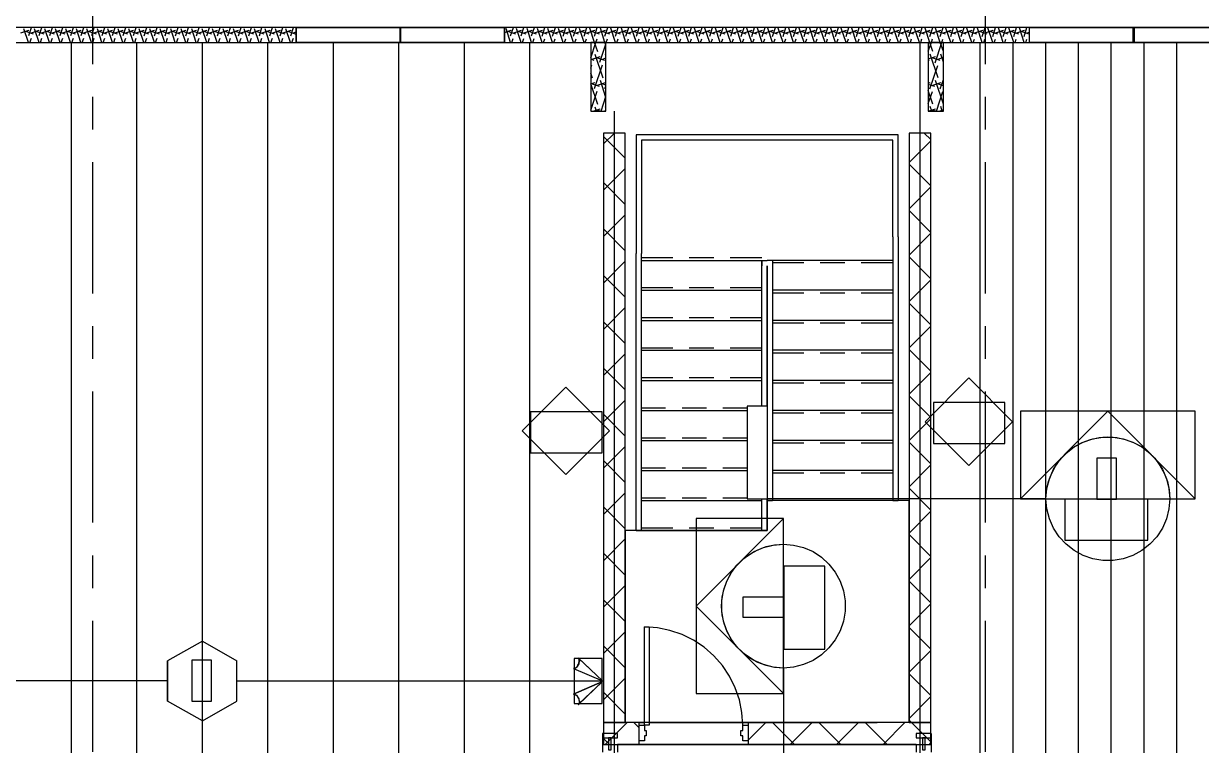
# Model space of a CAD drawing. Extents: x 0 to 3024, y 0 to 2160.
# Drawn here: x 1059 to 1382.7, y 1746 to 1944.4 of the extents above; entities that cross this region are included whole.
import ezdxf

# ---------------------------------------------------------------- set-up
doc = ezdxf.new("R2010")
doc.units = 0
doc.layers.add('CTR-1st_Phase-Structure_S213-THIRD_FLOOR_FRAMING_PLAN', color=7, linetype='CONTINUOUS')

msp = doc.modelspace()

# ---------------------------------------------------------------- linework, layer by layer
at = {"layer": 'CTR-1st_Phase-Structure_S213-THIRD_FLOOR_FRAMING_PLAN', "color": 1}
for points in [[(1078.079973, 1933.260006), (1078.079973, 1969.260005)], [(1323.359967, 1933.260006), (1323.359967, 1969.260005)], [(1072.139973, 1670.700012), (1072.139973, 1916.700006), (1072.139973, 1939.200006)], [(1090.139973, 1670.700012), (1090.139973, 1916.700006), (1090.139973, 1939.200006)], [(1108.139972, 1686.420012), (1108.139972, 1916.700006), (1108.139972, 1939.200006)], [(1126.139972, 1686.420012), (1126.139972, 1916.700006), (1126.139972, 1939.200006)], [(1144.139971, 1686.420012), (1144.139971, 1916.700006), (1144.139971, 1939.200006)], [(1162.139971, 1670.700012), (1162.139971, 1916.700006), (1162.139971, 1939.200006)], [(1180.13997, 1670.700012), (1180.13997, 1916.700006), (1180.13997, 1939.200006)], [(1198.13997, 1670.700012), (1198.13997, 1916.700006), (1198.13997, 1939.200006)], [(1305.359967, 1670.700012), (1305.359967, 1916.700006), (1305.359967, 1939.200006)], [(1321.919967, 1678.680012), (1321.919967, 1916.700006), (1321.919967, 1939.200006)], [(1330.919967, 1683.420012), (1330.919967, 1916.700006), (1330.919967, 1939.200006)], [(1339.919967, 1674.420012), (1339.919967, 1916.700006), (1339.919967, 1939.200006)], [(1348.919966, 1665.420012), (1348.919966, 1916.700006), (1348.919966, 1939.200006)], [(1357.919966, 1656.420013), (1357.919966, 1916.700006), (1357.919966, 1939.200006)], [(1366.919966, 1647.420013), (1366.919966, 1916.700006), (1366.919966, 1939.200006)], [(1375.919966, 1643.220013), (1375.919966, 1916.700006), (1375.919966, 1939.200006)], [(1078.079973, 1915.260006), (1078.079973, 1924.260006)], [(1323.359967, 1915.260006), (1323.359967, 1924.260006)], [(1221.359969, 1670.700012), (1221.359969, 1897.800007), (1221.359969, 1920.300006)], [(1218.35997, 1911.300006), (1221.359969, 1914.300006)], [(1224.359969, 1907.400006), (1218.35997, 1913.400006)], [(1299.359968, 1913.820006), (1227.359969, 1913.820006)], [(1227.359969, 1913.820006), (1227.359969, 1881.180007)], [(1299.359968, 1885.800007), (1299.359968, 1913.820006)], [(1308.359967, 1912.500006), (1306.499967, 1914.300006)], [(1297.859968, 1912.320006), (1228.859969, 1912.320006)], [(1228.859969, 1912.320006), (1228.859969, 1881.180007)], [(1297.859968, 1885.800007), (1297.859968, 1912.320006)], [(1302.359967, 1906.200006), (1308.359967, 1912.200006)], [(1078.079973, 1870.260007), (1078.079973, 1906.260006)], [(1218.35997, 1898.580007), (1224.359969, 1904.580006)], [(1308.359967, 1899.780007), (1302.359967, 1905.780006)], [(1323.359967, 1870.260007), (1323.359967, 1906.260006)], [(1224.359969, 1894.680007), (1218.35997, 1900.680006)], [(1302.359967, 1893.480007), (1308.359967, 1899.480007)], [(1218.35997, 1885.860007), (1224.359969, 1891.860007)], [(1308.359967, 1887.000007), (1302.359967, 1893.000007)], [(1224.359969, 1881.960007), (1218.35997, 1887.960007)], [(1297.859968, 1885.800007), (1297.859968, 1879.320007)], [(1299.359968, 1885.800007), (1299.359968, 1813.320009)], [(1302.359967, 1880.760007), (1308.359967, 1886.760007)], [(1227.359969, 1805.100009), (1227.359969, 1881.180007)], [(1228.859969, 1879.320007), (1228.859969, 1881.180007)], [(1218.35997, 1873.080007), (1224.359969, 1879.080007)], [(1228.859969, 1880.100007), (1237.439969, 1880.100007)], [(1228.859969, 1871.100007), (1228.859969, 1879.320007)], [(1228.859969, 1879.320007), (1261.859968, 1879.320007)], [(1241.939969, 1880.100007), (1248.719969, 1880.100007)], [(1253.219969, 1880.100007), (1261.859968, 1880.100007)], [(1261.859968, 1879.320007), (1261.859968, 1877.820007)], [(1261.859968, 1879.320007), (1263.359968, 1879.320007)], [(1261.859968, 1877.820007), (1261.859968, 1879.320007)], [(1261.859968, 1871.100007), (1261.859968, 1877.820007)], [(1264.859968, 1879.320007), (1263.359968, 1879.320007)], [(1263.359968, 1877.820007), (1263.359968, 1839.300008)], [(1263.359968, 1839.300008), (1263.359968, 1877.820007)], [(1264.859968, 1879.320007), (1264.859968, 1871.100007)], [(1297.859968, 1879.320007), (1264.859968, 1879.320007)], [(1273.439968, 1878.600007), (1264.859968, 1878.600007)], [(1284.719968, 1878.600007), (1277.939968, 1878.600007)], [(1297.859968, 1878.600007), (1289.219968, 1878.600007)], [(1297.859968, 1879.320007), (1297.859968, 1871.100007)], [(1308.359967, 1874.280007), (1302.359967, 1880.280007)], [(1224.359969, 1869.180007), (1218.35997, 1875.180007)], [(1228.859969, 1871.820007), (1237.439969, 1871.820007)], [(1228.859969, 1862.820007), (1228.859969, 1871.100007)], [(1228.859969, 1871.100007), (1261.859968, 1871.100007)], [(1241.939969, 1871.820007), (1248.719969, 1871.820007)], [(1253.219969, 1871.820007), (1261.859968, 1871.820007)], [(1261.859968, 1862.820007), (1261.859968, 1871.100007)], [(1264.859968, 1871.100007), (1264.859968, 1862.820007)], [(1297.859968, 1871.100007), (1264.859968, 1871.100007)], [(1297.859968, 1871.100007), (1297.859968, 1862.820007)], [(1302.359967, 1867.980007), (1308.359967, 1873.980007)], [(1273.439968, 1870.320007), (1264.859968, 1870.320007)], [(1284.719968, 1870.320007), (1277.939968, 1870.320007)], [(1297.859968, 1870.320007), (1289.219968, 1870.320007)], [(1218.35997, 1860.360007), (1224.359969, 1866.360007)], [(1308.359967, 1861.560007), (1302.359967, 1867.560007)], [(1224.359969, 1856.460008), (1218.35997, 1862.460007)], [(1228.859969, 1863.600007), (1237.439969, 1863.600007)], [(1228.859969, 1854.600008), (1228.859969, 1862.820007)], [(1228.859969, 1862.820007), (1261.859968, 1862.820007)], [(1241.939969, 1863.600007), (1248.719969, 1863.600007)], [(1253.219969, 1863.600007), (1261.859968, 1863.600007)], [(1261.859968, 1854.600008), (1261.859968, 1862.820007)], [(1264.859968, 1862.820007), (1264.859968, 1854.600008)], [(1297.859968, 1862.820007), (1264.859968, 1862.820007)], [(1273.439968, 1862.100007), (1264.859968, 1862.100007)], [(1284.719968, 1862.100007), (1277.939968, 1862.100007)], [(1297.859968, 1862.100007), (1289.219968, 1862.100007)], [(1297.859968, 1862.820007), (1297.859968, 1854.600008)], [(1078.079973, 1852.260008), (1078.079973, 1861.260007)], [(1302.359967, 1855.260008), (1308.359967, 1861.260007)], [(1323.359967, 1852.260008), (1323.359967, 1861.260007)], [(1228.859969, 1855.320008), (1237.439969, 1855.320008)], [(1241.939969, 1855.320008), (1248.719969, 1855.320008)], [(1253.219969, 1855.320008), (1261.859968, 1855.320008)], [(1308.359967, 1848.840008), (1302.359967, 1854.840008)], [(1218.35997, 1847.640008), (1224.359969, 1853.640008)], [(1228.859969, 1846.320008), (1228.859969, 1854.600008)], [(1228.859969, 1854.600008), (1261.859968, 1854.600008)], [(1261.859968, 1846.320008), (1261.859968, 1854.600008)], [(1264.859968, 1854.600008), (1264.859968, 1846.320008)], [(1297.859968, 1854.600008), (1264.859968, 1854.600008)], [(1273.439968, 1853.820008), (1264.859968, 1853.820008)], [(1284.719968, 1853.820008), (1277.939968, 1853.820008)], [(1297.859968, 1853.820008), (1289.219968, 1853.820008)], [(1297.859968, 1854.600008), (1297.859968, 1846.320008)], [(1224.359969, 1843.740008), (1218.35997, 1849.740008)], [(1302.359967, 1842.540008), (1308.359967, 1848.540008)], [(1228.859969, 1847.100008), (1237.439969, 1847.100008)], [(1228.859969, 1838.100008), (1228.859969, 1846.320008)], [(1228.859969, 1846.320008), (1261.859968, 1846.320008)], [(1241.939969, 1847.100008), (1248.719969, 1847.100008)], [(1253.219969, 1847.100008), (1261.859968, 1847.100008)], [(1261.859968, 1839.300008), (1261.859968, 1846.320008)], [(1264.859968, 1846.320008), (1264.859968, 1838.100008)], [(1297.859968, 1846.320008), (1264.859968, 1846.320008)], [(1273.439968, 1845.600008), (1264.859968, 1845.600008)], [(1284.719968, 1845.600008), (1277.939968, 1845.600008)], [(1297.859968, 1845.600008), (1289.219968, 1845.600008)], [(1297.859968, 1846.320008), (1297.859968, 1838.100008)], [(1078.079973, 1807.260009), (1078.079973, 1843.260008)], [(1308.359967, 1836.120008), (1302.359967, 1842.120008)], [(1323.359967, 1807.260009), (1323.359967, 1843.260008)], [(1218.35997, 1834.920008), (1224.359969, 1840.920008)], [(1228.859969, 1838.820008), (1235.459969, 1838.820008)], [(1239.959969, 1838.820008), (1246.679969, 1838.820008)], [(1251.179969, 1838.820008), (1257.839969, 1838.820008)], [(1224.359969, 1831.020008), (1218.35997, 1837.020008)], [(1228.859969, 1829.820008), (1228.859969, 1838.100008)], [(1228.859969, 1838.100008), (1257.839969, 1838.100008)], [(1264.859968, 1838.100008), (1264.859968, 1829.820008)], [(1297.859968, 1838.100008), (1264.859968, 1838.100008)], [(1273.439968, 1837.320008), (1264.859968, 1837.320008)], [(1284.719968, 1837.320008), (1277.939968, 1837.320008)], [(1297.859968, 1837.320008), (1289.219968, 1837.320008)], [(1297.859968, 1838.100008), (1297.859968, 1829.820008)], [(1302.359967, 1829.820008), (1308.359967, 1835.820008)], [(1228.859969, 1830.600008), (1235.459969, 1830.600008)], [(1228.859969, 1821.600008), (1228.859969, 1829.820008)], [(1228.859969, 1829.820008), (1257.839969, 1829.820008)], [(1239.959969, 1830.600008), (1246.679969, 1830.600008)], [(1251.179969, 1830.600008), (1257.839969, 1830.600008)], [(1264.859968, 1829.820008), (1264.859968, 1821.600008)], [(1297.859968, 1829.820008), (1264.859968, 1829.820008)], [(1273.439968, 1829.100008), (1264.859968, 1829.100008)], [(1284.719968, 1829.100008), (1277.939968, 1829.100008)], [(1297.859968, 1829.100008), (1289.219968, 1829.100008)], [(1297.859968, 1829.820008), (1297.859968, 1821.600008)], [(1308.359967, 1823.400008), (1302.359967, 1829.400008)], [(1218.35997, 1822.200008), (1224.359969, 1828.200008)], [(1224.359969, 1818.300009), (1218.35997, 1824.300008)], [(1302.359967, 1817.100009), (1308.359967, 1823.100008)], [(1228.859969, 1822.320008), (1235.459969, 1822.320008)], [(1228.859969, 1813.320009), (1228.859969, 1821.600008)], [(1228.859969, 1821.600008), (1257.839969, 1821.600008)], [(1239.959969, 1822.320008), (1246.679969, 1822.320008)], [(1251.179969, 1822.320008), (1257.839969, 1822.320008)], [(1264.859968, 1821.600008), (1264.859968, 1813.320009)], [(1297.859968, 1821.600008), (1264.859968, 1821.600008)], [(1273.439968, 1820.820008), (1264.859968, 1820.820008)], [(1284.719968, 1820.820008), (1277.939968, 1820.820008)], [(1297.859968, 1820.820008), (1289.219968, 1820.820008)], [(1297.859968, 1821.600008), (1297.859968, 1813.320009)], [(1308.359967, 1810.680009), (1302.359967, 1816.680009)], [(1218.35997, 1809.480009), (1224.359969, 1815.480009)], [(1228.859969, 1814.100009), (1235.459969, 1814.100009)], [(1228.859969, 1805.100009), (1228.859969, 1813.320009)], [(1228.859969, 1813.320009), (1261.859968, 1813.320009)], [(1239.959969, 1814.100009), (1246.679969, 1814.100009)], [(1251.179969, 1814.100009), (1257.839969, 1814.100009)], [(1261.859968, 1805.100009), (1263.359968, 1805.100009), (1263.359968, 1813.800009)], [(1261.859968, 1813.320009), (1261.859968, 1813.800009)], [(1261.859968, 1805.100009), (1261.859968, 1813.320009)], [(1263.359968, 1813.800009), (1263.359968, 1813.320009)], [(1263.359968, 1813.320009), (1264.859968, 1813.320009)], [(1297.859968, 1813.320009), (1264.859968, 1813.320009)], [(1297.859968, 1813.320009), (1299.359968, 1813.320009)], [(1224.359969, 1805.580009), (1218.35997, 1811.580009)], [(1302.359967, 1804.380009), (1308.359967, 1810.380009)], [(1227.359969, 1805.100009), (1228.859969, 1805.100009)], [(1228.859969, 1805.820009), (1237.439969, 1805.820009)], [(1228.859969, 1805.100009), (1261.859968, 1805.100009)], [(1241.939969, 1805.820009), (1248.719969, 1805.820009)], [(1253.219969, 1805.820009), (1261.859968, 1805.820009)], [(1308.359967, 1797.960009), (1302.359967, 1803.960009)], [(1218.35997, 1796.760009), (1224.359969, 1802.760009)], [(1078.079973, 1789.260009), (1078.079973, 1798.260009)], [(1224.359969, 1792.860009), (1218.35997, 1798.860009)], [(1302.359967, 1791.660009), (1308.359967, 1797.660009)], [(1323.359967, 1789.260009), (1323.359967, 1798.260009)], [(1308.359967, 1785.180009), (1302.359967, 1791.180009)], [(1218.35997, 1783.980009), (1224.359969, 1789.980009)], [(1224.359969, 1780.080009), (1218.35997, 1786.080009)], [(1302.359967, 1778.94001), (1308.359967, 1784.940009)], [(1078.079973, 1744.26001), (1078.079973, 1780.260009)], [(1218.35997, 1771.26001), (1224.359969, 1777.26001)], [(1308.359967, 1772.46001), (1302.359967, 1778.46001)], [(1323.359967, 1744.26001), (1323.359967, 1780.260009)], [(1224.359969, 1767.36001), (1218.35997, 1773.36001)], [(1302.359967, 1766.16001), (1308.359967, 1772.16001)], [(1218.35997, 1758.54001), (1224.359969, 1764.54001)], [(1308.359967, 1759.74001), (1302.359967, 1765.74001)], [(1224.359969, 1754.64001), (1218.35997, 1760.64001)], [(1302.359967, 1753.44001), (1308.359967, 1759.44001)], [(1218.83997, 1746.30001), (1224.839969, 1752.30001)], [(1228.139969, 1750.86001), (1226.699969, 1752.30001)], [(1258.139969, 1747.44001), (1262.999968, 1752.30001)], [(1270.859968, 1746.30001), (1264.859968, 1752.30001)], [(1269.719968, 1746.30001), (1275.719968, 1752.30001)], [(1283.579968, 1746.30001), (1277.579968, 1752.30001)], [(1282.439968, 1746.30001), (1288.439968, 1752.30001)], [(1296.299968, 1746.30001), (1290.299968, 1752.30001)], [(1295.219968, 1746.30001), (1301.219967, 1752.30001)], [(1303.019967, 1752.30001), (1302.359967, 1753.02001)], [(1308.359967, 1747.02001), (1303.019967, 1752.30001)], [(1219.97997, 1746.30001), (1218.35997, 1747.92001)], [(1307.939967, 1746.30001), (1308.359967, 1746.72001)]]:
    msp.add_lwpolyline(points, dxfattribs=at)
at = {"layer": 'CTR-1st_Phase-Structure_S213-THIRD_FLOOR_FRAMING_PLAN', "color": 7}
for points in [[(384.77999, 1943.280005), (384.77999, 1939.200006), (1565.759961, 1939.200006), (1565.759961, 1943.280005)], [(1047.179974, 1939.200006), (1133.879972, 1939.200006), (1133.879972, 1943.280005), (1047.179974, 1943.280005)], [(1162.379971, 1939.200006), (1162.679971, 1939.200006), (1162.679971, 1943.280005), (1162.379971, 1943.280005)], [(1363.979966, 1939.200006), (1364.279966, 1939.200006), (1364.279966, 1943.280005), (1363.979966, 1943.280005)], [(1214.87997, 1939.200006), (1214.87997, 1920.300006), (1219.01997, 1920.300006), (1219.01997, 1939.200006)], [(1307.639967, 1939.200006), (1307.639967, 1920.300006), (1311.779967, 1920.300006), (1311.779967, 1939.200006)], [(1218.35997, 1914.300006), (1218.35997, 1752.30001), (1224.359969, 1752.30001), (1224.359969, 1914.300006)], [(1302.359967, 1914.300006), (1302.359967, 1752.30001), (1308.359967, 1752.30001), (1308.359967, 1914.300006)], [(1318.739967, 1847.040008), (1330.799967, 1834.980008), (1318.739967, 1822.980008), (1306.739967, 1834.980008)], [(1208.03997, 1844.460008), (1220.039969, 1832.460008), (1208.03997, 1820.460008), (1195.97997, 1832.460008)], [(1257.839969, 1839.300008), (1257.839969, 1813.800009), (1263.479968, 1813.800009), (1263.479968, 1839.300008)], [(1257.839969, 1839.300008), (1257.839969, 1813.800009), (1263.479968, 1813.800009), (1263.479968, 1839.300008)], [(1309.019967, 1840.260008), (1309.019967, 1828.980008), (1328.699967, 1828.980008), (1328.699967, 1840.260008)], [(1198.31997, 1837.680008), (1198.31997, 1826.400008), (1217.99997, 1826.400008), (1217.99997, 1837.680008)], [(1332.959967, 1837.860008), (1332.959967, 1813.800009), (1381.019965, 1813.800009), (1381.019965, 1837.860008)], [(1357.019966, 1837.860008), (1332.959967, 1813.800009), (1339.979967, 1813.800009), (1340.159966, 1816.260009), (1340.699966, 1818.600009), (1341.539966, 1820.880008), (1342.679966, 1822.980008), (1344.119966, 1824.960008), (1345.859966, 1826.640008), (1347.779966, 1828.140008), (1349.939966, 1829.280008), (1352.219966, 1830.120008), (1354.559966, 1830.660008), (1357.019966, 1830.840008), (1359.419966, 1830.660008), (1361.759966, 1830.120008), (1364.039966, 1829.280008), (1366.199966, 1828.140008), (1368.119966, 1826.640008), (1369.859966, 1824.960008), (1371.299966, 1822.980008), (1372.439966, 1820.880008), (1373.339966, 1818.600009), (1373.819966, 1816.260009), (1373.999966, 1813.800009), (1381.019965, 1813.800009)], [(1353.959966, 1824.960008), (1353.959966, 1813.680009), (1359.359866, 1813.680009), (1359.359866, 1824.960008)], [(1345.139966, 1813.680009), (1345.139966, 1802.460009), (1367.999966, 1802.460009), (1367.999966, 1813.680009)], [(1243.799969, 1808.400009), (1243.799969, 1760.34001), (1267.859968, 1760.34001), (1267.859968, 1808.400009)], [(1243.799969, 1784.340009), (1267.859968, 1760.28001), (1267.859968, 1767.30001), (1265.399968, 1767.48001), (1263.059968, 1768.02001), (1260.779968, 1768.86001), (1258.619969, 1770.00001), (1256.699969, 1771.44001), (1254.959969, 1773.18001), (1253.519969, 1775.10001), (1252.379969, 1777.26001), (1251.539969, 1779.54001), (1250.999969, 1781.880009), (1250.819969, 1784.340009), (1250.999969, 1786.740009), (1251.539969, 1789.140009), (1252.379969, 1791.360009), (1253.519969, 1793.520009), (1254.959969, 1795.440009), (1256.699969, 1797.180009), (1258.619969, 1798.620009), (1260.779968, 1799.820009), (1263.059968, 1800.660009), (1265.399968, 1801.140009), (1267.859968, 1801.320009), (1267.859968, 1808.400009)], [(1267.919968, 1795.320009), (1267.919968, 1772.46001), (1279.199968, 1772.46001), (1279.199968, 1795.320009)], [(1256.699969, 1786.740009), (1256.699969, 1781.280009), (1267.919968, 1781.280009), (1267.919968, 1786.740009)], [(1105.199972, 1769.46001), (1105.199972, 1758.18001), (1110.659972, 1758.18001), (1110.659972, 1769.46001)], [(1218.05997, 1763.76001), (1211.63997, 1769.88001), (1211.69997, 1769.70001), (1211.75997, 1769.52001), (1211.75997, 1769.28001), (1211.69997, 1768.98001), (1211.63997, 1768.74001), (1211.57997, 1768.44001), (1211.45997, 1768.20001), (1211.27997, 1767.96001), (1211.15997, 1767.72001), (1210.97997, 1767.54001), (1210.79997, 1767.36001), (1210.61997, 1767.24001), (1210.43997, 1767.18001), (1210.31997, 1767.18001), (1210.13997, 1767.18001)], [(1210.31997, 1769.88001), (1210.31997, 1757.52001), (1218.00007, 1757.52001), (1218.00007, 1769.88001)], [(1218.05997, 1763.58001), (1210.13997, 1760.10001), (1210.31997, 1760.16001), (1210.43997, 1760.10001), (1210.61997, 1760.04001), (1210.79997, 1759.92001), (1210.97997, 1759.80001), (1211.15997, 1759.56001), (1211.27997, 1759.38001), (1211.45997, 1759.08001), (1211.57997, 1758.84001), (1211.63997, 1758.54001), (1211.69997, 1758.30001), (1211.75997, 1758.06001), (1211.75997, 1757.82001), (1211.69997, 1757.58001), (1211.63997, 1757.46001)], [(1218.35997, 1752.30001), (1218.35997, 1746.30001), (1308.359967, 1746.30001), (1308.359967, 1752.30001)], [(1222.199969, 1748.16001), (1222.199969, 1749.30001), (1218.05997, 1749.30001), (1218.05997, 1748.16001)], [(1220.519969, 1744.80001), (1220.519969, 1748.16001), (1219.73997, 1748.16001), (1219.73997, 1744.80001)], [(1308.419967, 1748.16001), (1308.419967, 1749.30001), (1304.279967, 1749.30001), (1304.279967, 1748.16001)], [(1306.739967, 1744.80001), (1306.739967, 1748.16001), (1306.019967, 1748.16001), (1306.019967, 1744.80001)]]:
    msp.add_lwpolyline(points, close=True, dxfattribs=at)
at = {"layer": 'CTR-1st_Phase-Structure_S213-THIRD_FLOOR_FRAMING_PLAN', "color": 2}
for points in [[(1058.279974, 1941.840005), (1060.439973, 1942.560005), (1060.439973, 1942.560005)], [(1060.379973, 1939.200006), (1059.119974, 1942.920005)], [(1061.759973, 1941.480005), (1059.599974, 1942.200005), (1059.599974, 1942.200005)], [(1060.439973, 1941.120005), (1061.159973, 1943.280005)], [(1061.159973, 1941.840005), (1063.319973, 1942.560005), (1063.319973, 1942.560005)], [(1063.259973, 1939.200006), (1061.999973, 1942.920005)], [(1064.639973, 1941.480005), (1062.479973, 1942.200005), (1062.479973, 1942.200005)], [(1063.319973, 1941.120005), (1064.039973, 1943.280005)], [(1064.039973, 1941.840005), (1066.199973, 1942.560005), (1066.199973, 1942.560005)], [(1066.139973, 1939.200006), (1064.879973, 1942.920005)], [(1067.519973, 1941.480005), (1065.359973, 1942.200005), (1065.359973, 1942.200005)], [(1066.199973, 1941.120005), (1066.919973, 1943.280005)], [(1066.919973, 1941.840005), (1069.079973, 1942.560005), (1069.079973, 1942.560005)], [(1069.019973, 1939.200006), (1067.759973, 1942.920005)], [(1070.399973, 1941.480005), (1068.239973, 1942.200005), (1068.239973, 1942.200005)], [(1069.079973, 1941.120005), (1069.799973, 1943.280005)], [(1069.799973, 1941.840005), (1071.959973, 1942.560005), (1071.959973, 1942.560005)], [(1071.899973, 1939.200006), (1070.639973, 1942.920005)], [(1073.279973, 1941.480005), (1071.119973, 1942.200005), (1071.119973, 1942.200005)], [(1071.959973, 1941.120005), (1072.679973, 1943.280005)], [(1072.679973, 1941.840005), (1074.839973, 1942.560005), (1074.839973, 1942.560005)], [(1074.779973, 1939.200006), (1073.519973, 1942.920005)], [(1076.159973, 1941.480005), (1073.999973, 1942.200005), (1073.999973, 1942.200005)], [(1074.839973, 1941.120005), (1075.559973, 1943.280005)], [(1075.559973, 1941.840005), (1077.719973, 1942.560005), (1077.719973, 1942.560005)], [(1077.659973, 1939.200006), (1076.399973, 1942.920005)], [(1079.039973, 1941.480005), (1076.879973, 1942.200005), (1076.879973, 1942.200005)], [(1077.719973, 1941.120005), (1078.439973, 1943.280005)], [(1078.439973, 1941.840005), (1080.599973, 1942.560005), (1080.599973, 1942.560005)], [(1080.539973, 1939.200006), (1079.279973, 1942.920005)], [(1081.919973, 1941.480005), (1079.759973, 1942.200005), (1079.759973, 1942.200005)], [(1080.599973, 1941.120005), (1081.319973, 1943.280005)], [(1081.319973, 1941.840005), (1083.479973, 1942.560005), (1083.479973, 1942.560005)], [(1083.419973, 1939.200006), (1082.159973, 1942.920005)], [(1084.799973, 1941.480005), (1082.639973, 1942.200005), (1082.639973, 1942.200005)], [(1083.479973, 1941.120005), (1084.199973, 1943.280005)], [(1084.199973, 1941.840005), (1086.359973, 1942.560005), (1086.359973, 1942.560005)], [(1086.299973, 1939.200006), (1085.039973, 1942.920005)], [(1087.679973, 1941.480005), (1085.519973, 1942.200005), (1085.519973, 1942.200005)], [(1086.359973, 1941.120005), (1087.079973, 1943.280005)], [(1087.079973, 1941.840005), (1089.239973, 1942.560005), (1089.239973, 1942.560005)], [(1089.179973, 1939.200006), (1087.919973, 1942.920005)], [(1090.559973, 1941.480005), (1088.399973, 1942.200005), (1088.399973, 1942.200005)], [(1089.239973, 1941.120005), (1089.959973, 1943.280005)], [(1089.959973, 1941.840005), (1092.119973, 1942.560005), (1092.119973, 1942.560005)], [(1092.059973, 1939.200006), (1090.799973, 1942.920005)], [(1093.439973, 1941.480005), (1091.279973, 1942.200005), (1091.279973, 1942.200005)], [(1092.119973, 1941.060005), (1092.839973, 1943.280005)], [(1092.839973, 1941.840005), (1094.999973, 1942.560005), (1094.999973, 1942.560005)], [(1094.939973, 1939.200006), (1093.679973, 1942.920005)], [(1096.319973, 1941.480005), (1094.159973, 1942.200005), (1094.159973, 1942.200005)], [(1094.999973, 1941.060005), (1095.719973, 1943.280005)], [(1095.779973, 1941.840005), (1097.879973, 1942.560005), (1097.879973, 1942.560005)], [(1097.819973, 1939.200006), (1096.559973, 1942.920005)], [(1099.199973, 1941.480005), (1097.039973, 1942.200005), (1097.039973, 1942.200005)], [(1097.879973, 1941.060005), (1098.599973, 1943.280005)], [(1098.659973, 1941.840005), (1100.759972, 1942.560005), (1100.759972, 1942.560005)], [(1100.699972, 1939.200006), (1099.439973, 1942.920005)], [(1102.079972, 1941.480005), (1099.919973, 1942.200005), (1099.919973, 1942.200005)], [(1100.759972, 1941.060005), (1101.479972, 1943.280005)], [(1101.539972, 1941.840005), (1103.639972, 1942.560005), (1103.639972, 1942.560005)], [(1103.579972, 1939.200006), (1102.319972, 1942.920005)], [(1104.959972, 1941.480005), (1102.799972, 1942.200005), (1102.799972, 1942.200005)], [(1103.639972, 1941.060005), (1104.359972, 1943.280005)], [(1104.419972, 1941.840005), (1106.519972, 1942.560005), (1106.519972, 1942.560005)], [(1106.459972, 1939.200006), (1105.199972, 1942.980005)], [(1107.839972, 1941.480005), (1105.679972, 1942.200005), (1105.679972, 1942.200005)], [(1106.519972, 1941.060005), (1107.239972, 1943.280005)], [(1107.299972, 1941.840005), (1109.399972, 1942.560005), (1109.399972, 1942.560005)], [(1109.339972, 1939.200006), (1108.079972, 1942.980005)], [(1110.719972, 1941.480005), (1108.559972, 1942.200005), (1108.559972, 1942.200005)], [(1109.399972, 1941.060005), (1110.119972, 1943.280005)], [(1110.179972, 1941.840005), (1112.279972, 1942.560005), (1112.279972, 1942.560005)], [(1112.219972, 1939.200006), (1110.959972, 1942.980005)], [(1113.599972, 1941.480005), (1111.439972, 1942.200005), (1111.439972, 1942.200005)], [(1112.279972, 1941.060005), (1112.999972, 1943.280005)], [(1113.059972, 1941.840005), (1115.159972, 1942.560005), (1115.159972, 1942.560005)], [(1115.099972, 1939.200006), (1113.839972, 1942.980005)], [(1116.479972, 1941.480005), (1114.319972, 1942.200005), (1114.319972, 1942.200005)], [(1115.159972, 1941.060005), (1115.879972, 1943.280005)], [(1115.939972, 1941.840005), (1118.099972, 1942.560005), (1118.099972, 1942.560005)], [(1117.979972, 1939.200006), (1116.719972, 1942.980005)], [(1119.359972, 1941.480005), (1117.199972, 1942.200005), (1117.199972, 1942.200005)], [(1118.039972, 1941.060005), (1118.759972, 1943.280005)], [(1118.819972, 1941.840005), (1120.979972, 1942.560005), (1120.979972, 1942.560005)], [(1120.859972, 1939.200006), (1119.599972, 1942.980005)], [(1122.239972, 1941.480005), (1120.079972, 1942.200005), (1120.079972, 1942.200005)], [(1120.919972, 1941.060005), (1121.639972, 1943.280005)], [(1121.699972, 1941.840005), (1123.859972, 1942.560005), (1123.859972, 1942.560005)], [(1123.739972, 1939.200006), (1122.479972, 1942.980005)], [(1125.119972, 1941.480005), (1122.959972, 1942.200005), (1122.959972, 1942.200005)], [(1123.799972, 1941.060005), (1124.519972, 1943.280005)], [(1124.579972, 1941.840005), (1126.739972, 1942.560005), (1126.739972, 1942.560005)], [(1126.619972, 1939.200006), (1125.359972, 1942.980005)], [(1127.999972, 1941.480005), (1125.839972, 1942.200005), (1125.839972, 1942.200005)], [(1126.679972, 1941.060005), (1127.399972, 1943.280005)], [(1127.459972, 1941.840005), (1129.619972, 1942.560005), (1129.619972, 1942.560005)], [(1129.499972, 1939.200006), (1128.239972, 1942.980005)], [(1130.879972, 1941.480005), (1128.719972, 1942.200005), (1128.719972, 1942.200005)], [(1129.559972, 1941.060005), (1130.279972, 1943.280005)], [(1130.339972, 1941.840005), (1132.499972, 1942.560005), (1132.499972, 1942.560005)], [(1132.379972, 1939.200006), (1131.119972, 1942.980005)], [(1133.759972, 1941.480005), (1131.599972, 1942.200005), (1131.599972, 1942.200005)], [(1132.439972, 1941.060005), (1133.159972, 1943.280005)], [(1191.17997, 1941.960005), (1192.97997, 1942.560005), (1192.97997, 1942.560005)], [(1192.85997, 1939.200006), (1191.59997, 1943.040005)], [(1194.23997, 1941.480005), (1192.07997, 1942.200005), (1192.07997, 1942.200005)], [(1192.85997, 1941.000005), (1193.63997, 1943.280005)], [(1193.69997, 1941.840005), (1195.85997, 1942.560005), (1195.85997, 1942.560005)], [(1195.73997, 1939.200006), (1194.47997, 1943.040005)], [(1197.11997, 1941.480005), (1194.95997, 1942.200005), (1194.95997, 1942.200005)], [(1195.73997, 1941.000005), (1196.51997, 1943.280005)], [(1196.57997, 1941.840005), (1198.73997, 1942.560005), (1198.73997, 1942.560005)], [(1198.61997, 1939.200006), (1197.35997, 1943.040005)], [(1199.99997, 1941.480005), (1197.83997, 1942.200005), (1197.83997, 1942.200005)], [(1198.61997, 1941.000005), (1199.39997, 1943.280005)], [(1199.45997, 1941.840005), (1201.61997, 1942.560005), (1201.61997, 1942.560005)], [(1201.49997, 1939.200006), (1200.23997, 1943.040005)], [(1202.87997, 1941.480005), (1200.71997, 1942.200005), (1200.71997, 1942.200005)], [(1201.49997, 1940.940005), (1202.27997, 1943.280005)], [(1202.33997, 1941.840005), (1204.49997, 1942.560005), (1204.49997, 1942.560005)], [(1204.37997, 1939.200006), (1203.11997, 1943.040005)], [(1205.75997, 1941.480005), (1203.59997, 1942.200005), (1203.59997, 1942.200005)], [(1204.37997, 1940.940005), (1205.15997, 1943.280005)], [(1205.21997, 1941.840005), (1207.37997, 1942.560005), (1207.37997, 1942.560005)], [(1207.25997, 1939.200006), (1205.99997, 1943.040005)], [(1208.63997, 1941.480005), (1206.47997, 1942.200005), (1206.47997, 1942.200005)], [(1207.25997, 1940.940005), (1208.03997, 1943.280005)], [(1208.09997, 1941.840005), (1210.25997, 1942.560005), (1210.25997, 1942.560005)], [(1210.13997, 1939.200006), (1208.87997, 1943.040005)], [(1211.51997, 1941.480005), (1209.35997, 1942.200005), (1209.35997, 1942.200005)], [(1210.13997, 1940.940005), (1210.91997, 1943.280005)], [(1210.97997, 1941.840005), (1213.13997, 1942.560005), (1213.13997, 1942.560005)], [(1213.01997, 1939.200006), (1211.75997, 1943.040005)], [(1214.39997, 1941.480005), (1212.23997, 1942.200005), (1212.23997, 1942.200005)], [(1213.01997, 1940.940005), (1213.79997, 1943.280005)], [(1213.85997, 1941.840005), (1216.01997, 1942.560005), (1216.01997, 1942.560005)], [(1215.89997, 1939.200006), (1214.63997, 1943.100005)], [(1217.27997, 1941.480005), (1215.11997, 1942.200005), (1215.11997, 1942.200005)], [(1215.89997, 1940.940005), (1216.67997, 1943.280005)], [(1216.73997, 1941.840005), (1218.89997, 1942.560005), (1218.89997, 1942.560005)], [(1218.77997, 1939.200006), (1217.51997, 1943.100005)], [(1220.159969, 1941.480005), (1217.99997, 1942.200005), (1217.99997, 1942.200005)], [(1218.77997, 1940.940005), (1219.55997, 1943.280005)], [(1219.61997, 1941.840005), (1221.779969, 1942.560005), (1221.779969, 1942.560005)], [(1221.659969, 1939.200006), (1220.399969, 1943.100005)], [(1223.039969, 1941.480005), (1220.879969, 1942.200005), (1220.879969, 1942.200005)], [(1221.659969, 1940.940005), (1222.439969, 1943.280005)], [(1222.499969, 1941.840005), (1224.659969, 1942.560005), (1224.659969, 1942.560005)], [(1224.539969, 1939.200006), (1223.279969, 1943.100005)], [(1225.919969, 1941.480005), (1223.759969, 1942.200005), (1223.759969, 1942.200005)], [(1224.539969, 1940.940005), (1225.319969, 1943.280005)], [(1225.379969, 1941.840005), (1227.539969, 1942.560005), (1227.539969, 1942.560005)], [(1227.419969, 1939.200006), (1226.099969, 1943.100005)], [(1228.799969, 1941.480005), (1226.639969, 1942.200005), (1226.639969, 1942.200005)], [(1227.419969, 1940.940005), (1228.199969, 1943.280005)], [(1228.259969, 1941.840005), (1230.419969, 1942.560005), (1230.419969, 1942.560005)], [(1230.299969, 1939.200006), (1228.979969, 1943.100005)], [(1231.679969, 1941.480005), (1229.519969, 1942.200005), (1229.519969, 1942.200005)], [(1230.299969, 1940.940005), (1231.079969, 1943.280005)], [(1231.139969, 1941.840005), (1233.299969, 1942.560005), (1233.299969, 1942.560005)], [(1233.179969, 1939.200006), (1231.859969, 1943.100005)], [(1234.559969, 1941.480005), (1232.399969, 1942.200005), (1232.399969, 1942.200005)], [(1233.179969, 1940.940005), (1233.959969, 1943.280005)], [(1234.019969, 1941.840005), (1236.179969, 1942.560005), (1236.179969, 1942.560005)], [(1236.059969, 1939.200006), (1234.739969, 1943.100005)], [(1237.439969, 1941.480005), (1235.279969, 1942.200005), (1235.279969, 1942.200005)], [(1236.059969, 1940.940005), (1236.839969, 1943.280005)], [(1236.899969, 1941.840005), (1239.059969, 1942.560005), (1239.059969, 1942.560005)], [(1238.939969, 1939.200006), (1237.619969, 1943.100005)], [(1240.319969, 1941.480005), (1238.159969, 1942.200005), (1238.159969, 1942.200005)], [(1238.939969, 1940.940005), (1239.719969, 1943.280005)], [(1239.779969, 1941.840005), (1241.939969, 1942.560005), (1241.939969, 1942.560005)], [(1241.819969, 1939.200006), (1240.499969, 1943.100005)], [(1243.199969, 1941.480005), (1241.039969, 1942.200005), (1241.039969, 1942.200005)], [(1241.819969, 1940.940005), (1242.599969, 1943.280005)], [(1242.659969, 1941.840005), (1244.819969, 1942.560005), (1244.819969, 1942.560005)], [(1244.699969, 1939.200006), (1243.379969, 1943.100005)], [(1246.079969, 1941.480005), (1243.919969, 1942.200005), (1243.919969, 1942.200005)], [(1244.699969, 1940.940005), (1245.479969, 1943.280005)], [(1245.539969, 1941.840005), (1247.699969, 1942.560005), (1247.699969, 1942.560005)], [(1247.579969, 1939.200006), (1246.259969, 1943.100005)], [(1248.959969, 1941.480005), (1246.799969, 1942.200005), (1246.799969, 1942.200005)], [(1247.579969, 1940.940005), (1248.359969, 1943.280005)], [(1248.419969, 1941.840005), (1250.579969, 1942.560005), (1250.579969, 1942.560005)], [(1250.459969, 1939.200006), (1249.139969, 1943.100005)], [(1251.839969, 1941.480005), (1249.679969, 1942.200005), (1249.679969, 1942.200005)], [(1250.459969, 1940.940005), (1251.239969, 1943.280005)], [(1251.299969, 1941.840005), (1253.459969, 1942.560005), (1253.459969, 1942.560005)], [(1253.339969, 1939.200006), (1252.019969, 1943.100005)], [(1254.719969, 1941.480005), (1252.559969, 1942.200005), (1252.559969, 1942.200005)], [(1253.339969, 1940.940005), (1254.119969, 1943.280005)], [(1254.179969, 1941.840005), (1256.339969, 1942.560005), (1256.339969, 1942.560005)], [(1256.219969, 1939.200006), (1254.899969, 1943.100005)], [(1257.599969, 1941.480005), (1255.439969, 1942.200005), (1255.439969, 1942.200005)], [(1256.219969, 1940.880005), (1256.999969, 1943.280005)], [(1257.059969, 1941.840005), (1259.219969, 1942.560005), (1259.219969, 1942.560005)], [(1259.099969, 1939.200006), (1257.779969, 1943.100005)], [(1260.479968, 1941.480005), (1258.319969, 1942.200005), (1258.319969, 1942.200005)], [(1259.099969, 1940.880005), (1259.879969, 1943.280005)], [(1259.939969, 1941.840005), (1262.099968, 1942.560005), (1262.099968, 1942.560005)], [(1261.979968, 1939.200006), (1260.659968, 1943.100005)], [(1263.359968, 1941.480005), (1261.199968, 1942.200005), (1261.199968, 1942.200005)], [(1261.979968, 1940.880005), (1262.759968, 1943.280005)], [(1262.819968, 1941.840005), (1264.979968, 1942.560005), (1264.979968, 1942.560005)], [(1264.859968, 1939.200006), (1263.539968, 1943.100005)], [(1266.239968, 1941.480005), (1264.079968, 1942.200005), (1264.079968, 1942.200005)], [(1264.859968, 1940.880005), (1265.639968, 1943.280005)], [(1265.699968, 1941.840005), (1267.859968, 1942.560005), (1267.859968, 1942.560005)], [(1267.739968, 1939.200006), (1266.419968, 1943.100005)], [(1269.119968, 1941.480005), (1266.959968, 1942.200005), (1266.959968, 1942.200005)], [(1267.739968, 1940.880005), (1268.519968, 1943.280005)], [(1268.579968, 1941.840005), (1270.739968, 1942.560005), (1270.739968, 1942.560005)], [(1270.619968, 1939.200006), (1269.299968, 1943.160005)], [(1271.999968, 1941.480005), (1269.839968, 1942.200005), (1269.839968, 1942.200005)], [(1270.619968, 1940.880005), (1271.399968, 1943.280005)], [(1271.459968, 1941.840005), (1273.619968, 1942.560005), (1273.619968, 1942.560005)], [(1273.499968, 1939.200006), (1272.179968, 1943.160005)], [(1274.879968, 1941.480005), (1272.719968, 1942.200005), (1272.719968, 1942.200005)], [(1273.499968, 1940.880005), (1274.279968, 1943.280005)], [(1274.339968, 1941.840005), (1276.499968, 1942.560005), (1276.499968, 1942.560005)], [(1276.379968, 1939.200006), (1275.059968, 1943.160005)], [(1277.759968, 1941.480005), (1275.599968, 1942.200005), (1275.599968, 1942.200005)], [(1276.379968, 1940.880005), (1277.159968, 1943.280005)], [(1277.219968, 1941.840005), (1279.379968, 1942.560005), (1279.379968, 1942.560005)], [(1279.259968, 1939.200006), (1277.939968, 1943.160005)], [(1280.639968, 1941.480005), (1278.479968, 1942.200005), (1278.479968, 1942.200005)], [(1279.259968, 1940.880005), (1280.039968, 1943.280005)], [(1280.099968, 1941.840005), (1282.259968, 1942.560005), (1282.259968, 1942.560005)], [(1282.139968, 1939.200006), (1280.819968, 1943.160005)], [(1283.519968, 1941.480005), (1281.359968, 1942.200005), (1281.359968, 1942.200005)], [(1282.139968, 1940.880005), (1282.919968, 1943.280005)], [(1282.979968, 1941.840005), (1285.139968, 1942.560005), (1285.139968, 1942.560005)], [(1285.019968, 1939.200006), (1283.699968, 1943.160005)], [(1286.399968, 1941.480005), (1284.239968, 1942.200005), (1284.239968, 1942.200005)], [(1285.019968, 1940.880005), (1285.799968, 1943.280005)], [(1285.859968, 1941.840005), (1288.019968, 1942.560005), (1288.019968, 1942.560005)], [(1287.899968, 1939.200006), (1286.579968, 1943.160005)], [(1289.279968, 1941.480005), (1287.119968, 1942.200005), (1287.119968, 1942.200005)], [(1287.899968, 1940.880005), (1288.679968, 1943.280005)], [(1288.739968, 1941.840005), (1290.899968, 1942.560005), (1290.899968, 1942.560005)], [(1290.779968, 1939.200006), (1289.459968, 1943.160005)], [(1292.159968, 1941.480005), (1289.999968, 1942.200005), (1289.999968, 1942.200005)], [(1290.779968, 1940.880005), (1291.559968, 1943.280005)], [(1291.619968, 1941.840005), (1293.779968, 1942.560005), (1293.779968, 1942.560005)], [(1293.659968, 1939.200006), (1292.339968, 1943.160005)], [(1295.039968, 1941.480005), (1292.879968, 1942.200005), (1292.879968, 1942.200005)], [(1293.659968, 1940.880005), (1294.439968, 1943.280005)], [(1294.499968, 1941.840005), (1296.659968, 1942.560005), (1296.659968, 1942.560005)], [(1296.539968, 1939.200006), (1295.219968, 1943.160005)], [(1297.919968, 1941.480005), (1295.759968, 1942.200005), (1295.759968, 1942.200005)], [(1296.539968, 1940.880005), (1297.319968, 1943.280005)], [(1297.379968, 1941.840005), (1299.539968, 1942.560005), (1299.539968, 1942.560005)], [(1299.419968, 1939.200006), (1298.099968, 1943.160005)], [(1300.799967, 1941.480005), (1298.639968, 1942.200005), (1298.639968, 1942.200005)], [(1299.419968, 1940.880005), (1300.199967, 1943.280005)], [(1300.259967, 1941.840005), (1302.419967, 1942.560005), (1302.419967, 1942.560005)], [(1302.299967, 1939.200006), (1300.979967, 1943.160005)], [(1303.679967, 1941.480005), (1301.519967, 1942.200005), (1301.519967, 1942.200005)], [(1302.299967, 1940.880005), (1303.079967, 1943.280005)], [(1303.139967, 1941.840005), (1305.299967, 1942.560005), (1305.299967, 1942.560005)], [(1305.179967, 1939.200006), (1303.859967, 1943.160005)], [(1306.559967, 1941.480005), (1304.399967, 1942.200005), (1304.399967, 1942.200005)], [(1305.179967, 1940.880005), (1305.959967, 1943.280005)], [(1306.019967, 1941.840005), (1308.179967, 1942.560005), (1308.179967, 1942.560005)], [(1308.059967, 1939.200006), (1306.739967, 1943.160005)], [(1309.439967, 1941.480005), (1307.279967, 1942.200005), (1307.279967, 1942.200005)], [(1308.059967, 1940.880005), (1308.839967, 1943.280005)], [(1308.899967, 1941.840005), (1311.059967, 1942.560005), (1311.059967, 1942.560005)], [(1310.939967, 1939.200006), (1309.619967, 1943.160005)], [(1312.319967, 1941.480005), (1310.159967, 1942.200005), (1310.159967, 1942.200005)], [(1310.939967, 1940.820005), (1311.719967, 1943.280005)], [(1311.779967, 1941.840005), (1313.939967, 1942.560005), (1313.939967, 1942.560005)], [(1313.819967, 1939.200006), (1312.499967, 1943.160005)], [(1315.199967, 1941.480005), (1313.039967, 1942.200005), (1313.039967, 1942.200005)], [(1313.819967, 1940.820005), (1314.599967, 1943.280005)], [(1314.659967, 1941.840005), (1316.819967, 1942.560005), (1316.819967, 1942.560005)], [(1316.699967, 1939.200006), (1315.379967, 1943.160005)], [(1318.079967, 1941.480005), (1315.919967, 1942.200005), (1315.919967, 1942.200005)], [(1316.699967, 1940.820005), (1317.479967, 1943.280005)], [(1317.539967, 1941.840005), (1319.699967, 1942.560005), (1319.699967, 1942.560005)], [(1319.579967, 1939.200006), (1318.259967, 1943.160005)], [(1320.959967, 1941.480005), (1318.799967, 1942.200005), (1318.799967, 1942.200005)], [(1319.579967, 1940.820005), (1320.359967, 1943.280005)], [(1320.419967, 1941.840005), (1322.579967, 1942.560005), (1322.579967, 1942.560005)], [(1322.459967, 1939.200006), (1321.139967, 1943.160005)], [(1323.839967, 1941.480005), (1321.679967, 1942.200005), (1321.679967, 1942.200005)], [(1322.459967, 1940.820005), (1323.239967, 1943.280005)], [(1323.299967, 1941.840005), (1325.459967, 1942.560005), (1325.459967, 1942.560005)], [(1325.339967, 1939.200006), (1324.019967, 1943.220005)], [(1326.719967, 1941.480005), (1324.559967, 1942.200005), (1324.559967, 1942.200005)], [(1325.339967, 1940.820005), (1326.119967, 1943.280005)], [(1326.179967, 1941.840005), (1328.339967, 1942.560005), (1328.339967, 1942.560005)], [(1328.219967, 1939.200006), (1326.899967, 1943.220005)], [(1329.599967, 1941.480005), (1327.439967, 1942.200005), (1327.439967, 1942.200005)], [(1328.219967, 1940.820005), (1328.999967, 1943.280005)], [(1329.059967, 1941.840005), (1331.219967, 1942.560005), (1331.219967, 1942.560005)], [(1331.099967, 1939.200006), (1329.779967, 1943.220005)], [(1332.479967, 1941.480005), (1330.319967, 1942.200005), (1330.319967, 1942.200005)], [(1331.099967, 1940.820005), (1331.879967, 1943.280005)], [(1331.939967, 1941.840005), (1334.099967, 1942.560005), (1334.099967, 1942.560005)], [(1333.979967, 1939.200006), (1332.659967, 1943.220005)], [(1335.359967, 1941.480005), (1333.199967, 1942.200005), (1333.199967, 1942.200005)], [(1333.979967, 1940.820005), (1334.759967, 1943.280005)], [(1060.739973, 1939.200006), (1061.159973, 1940.400005)], [(1063.619973, 1939.200006), (1064.039973, 1940.400005)], [(1066.499973, 1939.200006), (1066.919973, 1940.400005)], [(1069.379973, 1939.200006), (1069.799973, 1940.400005)], [(1072.259973, 1939.200006), (1072.679973, 1940.400005)], [(1075.139973, 1939.200006), (1075.559973, 1940.400005)], [(1078.019973, 1939.200006), (1078.439973, 1940.400005)], [(1080.899973, 1939.200006), (1081.319973, 1940.400005)], [(1083.779973, 1939.200006), (1084.199973, 1940.400005)], [(1086.659973, 1939.200006), (1087.079973, 1940.400005)], [(1089.539973, 1939.200006), (1089.959973, 1940.400005)], [(1092.419973, 1939.200006), (1092.839973, 1940.340005)], [(1095.299973, 1939.200006), (1095.719973, 1940.340005)], [(1098.179973, 1939.200006), (1098.599973, 1940.340005)], [(1101.059972, 1939.200006), (1101.479972, 1940.340005)], [(1103.939972, 1939.200006), (1104.359972, 1940.340005)], [(1106.819972, 1939.200006), (1107.239972, 1940.340005)], [(1109.699972, 1939.200006), (1110.119972, 1940.340005)], [(1112.579972, 1939.200006), (1112.999972, 1940.340005)], [(1115.459972, 1939.200006), (1115.879972, 1940.340005)], [(1118.339972, 1939.200006), (1118.759972, 1940.340005)], [(1121.219972, 1939.200006), (1121.639972, 1940.340005)], [(1124.099972, 1939.200006), (1124.519972, 1940.340005)], [(1126.979972, 1939.200006), (1127.399972, 1940.340005)], [(1129.859972, 1939.200006), (1130.279972, 1940.340005)], [(1132.739972, 1939.200006), (1133.159972, 1940.340005)], [(1133.219972, 1941.840005), (1133.879972, 1942.080005)], [(1162.379971, 1941.960005), (1162.679971, 1942.080005)], [(1162.559971, 1941.480005), (1162.379971, 1941.540005)], [(1191.35997, 1941.480005), (1191.17997, 1941.540005)], [(1193.21997, 1939.200006), (1193.57997, 1940.280005)], [(1196.09997, 1939.200006), (1196.45997, 1940.280005)], [(1198.97997, 1939.200006), (1199.33997, 1940.280005)], [(1201.85997, 1939.200006), (1202.21997, 1940.220005)], [(1204.73997, 1939.200006), (1205.09997, 1940.220005)], [(1207.61997, 1939.200006), (1207.97997, 1940.220005)], [(1210.49997, 1939.200006), (1210.85997, 1940.220005)], [(1213.37997, 1939.200006), (1213.73997, 1940.220005)], [(1214.87997, 1935.000006), (1216.25997, 1939.200006)], [(1216.79997, 1936.620006), (1215.89997, 1939.200006)], [(1216.25997, 1939.200006), (1216.61997, 1940.220005)], [(1219.01997, 1938.540006), (1218.77997, 1939.200006)], [(1219.13997, 1939.200006), (1219.49997, 1940.220005)], [(1222.019969, 1939.200006), (1222.379969, 1940.220005)], [(1224.899969, 1939.200006), (1225.259969, 1940.220005)], [(1227.779969, 1939.200006), (1228.139969, 1940.220005)], [(1230.659969, 1939.200006), (1231.019969, 1940.220005)], [(1233.539969, 1939.200006), (1233.899969, 1940.220005)], [(1236.419969, 1939.200006), (1236.779969, 1940.220005)], [(1239.299969, 1939.200006), (1239.659969, 1940.220005)], [(1242.179969, 1939.200006), (1242.539969, 1940.220005)], [(1245.059969, 1939.200006), (1245.419969, 1940.220005)], [(1247.939969, 1939.200006), (1248.299969, 1940.220005)], [(1250.819969, 1939.200006), (1251.179969, 1940.220005)], [(1253.699969, 1939.200006), (1254.059969, 1940.220005)], [(1256.579969, 1939.200006), (1256.939969, 1940.160005)], [(1259.459969, 1939.200006), (1259.819969, 1940.160005)], [(1262.339968, 1939.200006), (1262.699968, 1940.160005)], [(1265.219968, 1939.200006), (1265.579968, 1940.160005)], [(1268.099968, 1939.200006), (1268.459968, 1940.160005)], [(1270.979968, 1939.200006), (1271.339968, 1940.160005)], [(1273.859968, 1939.200006), (1274.219968, 1940.160005)], [(1276.739968, 1939.200006), (1277.099968, 1940.160005)], [(1279.619968, 1939.200006), (1279.979968, 1940.160005)], [(1282.499968, 1939.200006), (1282.859968, 1940.160005)], [(1285.379968, 1939.200006), (1285.739968, 1940.160005)], [(1288.259968, 1939.200006), (1288.619968, 1940.160005)], [(1291.139968, 1939.200006), (1291.499968, 1940.160005)], [(1294.019968, 1939.200006), (1294.379968, 1940.160005)], [(1296.899968, 1939.200006), (1297.259968, 1940.160005)], [(1299.839968, 1939.200006), (1300.139967, 1940.160005)], [(1302.719967, 1939.200006), (1303.019967, 1940.160005)], [(1305.599967, 1939.200006), (1305.899967, 1940.160005)], [(1307.639967, 1936.800006), (1308.479967, 1939.200006)], [(1308.899967, 1936.680006), (1308.059967, 1939.200006)], [(1308.479967, 1939.200006), (1308.779967, 1940.160005)], [(1309.499967, 1933.620006), (1311.359967, 1939.200006)], [(1311.779967, 1936.680006), (1310.939967, 1939.200006)], [(1311.359967, 1939.200006), (1311.659967, 1940.100005)], [(1314.239967, 1939.200006), (1314.539967, 1940.100005)], [(1317.119967, 1939.200006), (1317.419967, 1940.100005)], [(1319.999967, 1939.200006), (1320.299967, 1940.100005)], [(1322.879967, 1939.200006), (1323.179967, 1940.100005)], [(1325.759967, 1939.200006), (1326.059967, 1940.100005)], [(1328.639967, 1939.200006), (1328.939967, 1940.100005)], [(1331.519967, 1939.200006), (1331.819967, 1940.100005)], [(1334.399967, 1939.200006), (1334.699967, 1940.100005)], [(1334.819967, 1941.840005), (1335.479967, 1942.020005)], [(1363.979966, 1941.960005), (1364.279966, 1942.020005)], [(1364.159966, 1941.480005), (1363.979966, 1941.540005)], [(1218.23997, 1929.420006), (1216.07997, 1935.900006)], [(1217.33997, 1933.740006), (1219.01997, 1938.720006)], [(1219.01997, 1935.600006), (1218.95997, 1935.900006)], [(1310.339967, 1929.480006), (1308.179967, 1935.960006)], [(1311.779967, 1933.800006), (1311.059967, 1935.960006)], [(1215.83997, 1934.280006), (1214.87997, 1934.640006)], [(1214.87997, 1932.120006), (1215.17997, 1933.020006)], [(1215.29997, 1934.640006), (1217.45997, 1935.360006), (1217.45997, 1935.360006)], [(1215.89997, 1926.540006), (1218.05997, 1933.020006)], [(1218.71997, 1934.280006), (1216.55997, 1935.000006), (1216.55997, 1935.000006)], [(1218.17997, 1934.640006), (1219.01997, 1934.940006)], [(1307.639967, 1934.700006), (1309.619967, 1935.360006), (1309.619967, 1935.360006)], [(1307.999967, 1934.280006), (1307.639967, 1934.400006)], [(1308.059967, 1926.420006), (1310.219967, 1932.900006)], [(1310.879967, 1934.280006), (1308.719967, 1935.000006), (1308.719967, 1935.000006)], [(1310.339967, 1934.640006), (1311.779967, 1935.120006)], [(1311.779967, 1934.940006), (1311.599967, 1935.000006), (1311.599967, 1935.000006)], [(1215.35997, 1929.360006), (1214.87997, 1930.740006)], [(1214.87997, 1927.800006), (1216.01997, 1928.160006), (1216.01997, 1928.160006)], [(1216.79997, 1922.160006), (1214.87997, 1927.860006)], [(1217.27997, 1927.080006), (1215.11997, 1927.800006), (1215.11997, 1927.800006)], [(1216.73997, 1927.440006), (1218.89997, 1928.160006), (1218.89997, 1928.160006)], [(1219.01997, 1924.080006), (1217.51997, 1928.700006)], [(1219.01997, 1927.500006), (1217.99997, 1927.800006), (1217.99997, 1927.800006)], [(1218.77997, 1926.540006), (1219.01997, 1927.200006)], [(1307.639967, 1927.980006), (1308.179967, 1928.160006), (1308.179967, 1928.160006)], [(1309.439967, 1927.080006), (1307.639967, 1927.680006)], [(1308.899967, 1927.440006), (1311.059967, 1928.160006), (1311.059967, 1928.160006)], [(1311.779967, 1922.280006), (1309.619967, 1928.760006)], [(1311.779967, 1927.260006), (1310.159967, 1927.800006), (1310.159967, 1927.800006)], [(1310.939967, 1926.420006), (1311.779967, 1929.000006)], [(1214.87997, 1920.600006), (1216.61997, 1925.820006)], [(1217.69997, 1920.300006), (1219.01997, 1924.320006)], [(1308.899967, 1922.280006), (1307.639967, 1926.000006)], [(1307.639967, 1922.400006), (1308.779967, 1925.700006)], [(1309.859967, 1920.300006), (1311.659967, 1925.700006)], [(1215.53997, 1920.300006), (1217.45997, 1920.960006), (1217.45997, 1920.960006)], [(1216.43997, 1920.300006), (1216.07997, 1921.440006)], [(1217.45997, 1920.300006), (1216.55997, 1920.600006), (1216.55997, 1920.600006)], [(1218.41997, 1920.300006), (1219.01997, 1920.540006)], [(1219.01997, 1921.200006), (1218.95997, 1921.500006)], [(1307.639967, 1920.300006), (1309.619967, 1920.960006), (1309.619967, 1920.960006)], [(1308.599967, 1920.300006), (1308.179967, 1921.560006)], [(1309.739967, 1920.300006), (1308.719967, 1920.600006), (1308.719967, 1920.600006)], [(1310.519967, 1920.300006), (1311.779967, 1920.720006)], [(1311.479967, 1920.300006), (1311.059967, 1921.560006)], [(1311.779967, 1920.540006), (1311.599967, 1920.600006), (1311.599967, 1920.600006)]]:
    msp.add_lwpolyline(points, dxfattribs=at)
at = {"layer": 'CTR-1st_Phase-Structure_S213-THIRD_FLOOR_FRAMING_PLAN', "color": 7}
for points in [[(1133.879972, 1943.280005), (1162.379971, 1943.280005)], [(1133.879972, 1943.280005), (1133.879972, 1939.200006)], [(1162.379971, 1943.280005), (1162.379971, 1939.200006)], [(1162.679971, 1943.280005), (1191.17997, 1943.280005)], [(1162.679971, 1939.200006), (1162.679971, 1943.280005)], [(1311.779967, 1939.200006), (1335.479967, 1939.200006), (1335.479967, 1943.280005), (1191.17997, 1943.280005), (1191.17997, 1939.200006)], [(1191.17997, 1939.200006), (1191.17997, 1943.280005)], [(1335.479967, 1943.280005), (1363.979966, 1943.280005)], [(1335.479967, 1939.200006), (1335.479967, 1943.280005)], [(1363.979966, 1939.200006), (1363.979966, 1943.280005)], [(1364.279966, 1943.280005), (1392.779965, 1943.280005)], [(1364.279966, 1939.200006), (1364.279966, 1943.280005)], [(1162.379971, 1939.200006), (1133.879972, 1939.200006)], [(1191.17997, 1939.200006), (1162.679971, 1939.200006)], [(1191.17997, 1939.200006), (1214.87997, 1939.200006)], [(1214.87997, 1939.200006), (1214.87997, 1920.300006), (1219.01997, 1920.300006), (1219.01997, 1939.200006)], [(1219.01997, 1939.200006), (1307.639967, 1939.200006)], [(1307.639967, 1939.200006), (1307.639967, 1920.300006), (1311.779967, 1920.300006), (1311.779967, 1939.200006)], [(1363.979966, 1939.200006), (1335.479967, 1939.200006)], [(1392.779965, 1939.200006), (1364.279966, 1939.200006)], [(1218.35997, 1914.300006), (1218.35997, 1752.30001)], [(1224.359969, 1752.30001), (1224.359969, 1914.300006), (1218.35997, 1914.300006)], [(1302.359967, 1914.300006), (1302.359967, 1752.30001)], [(1308.359967, 1752.30001), (1308.359967, 1914.300006), (1302.359967, 1914.300006)], [(1257.839969, 1839.300008), (1257.839969, 1813.800009)], [(1263.479968, 1839.300008), (1257.839969, 1839.300008)], [(1263.479968, 1813.800009), (1263.479968, 1839.300008)], [(1373.999966, 1813.800009), (1381.019965, 1813.800009), (1357.019966, 1837.860008), (1332.959967, 1813.800009), (1339.979967, 1813.800009), (1340.219966, 1816.620009), (1340.939966, 1819.320009), (1342.019966, 1821.900008), (1343.579966, 1824.240008), (1345.499966, 1826.340008), (1347.719966, 1828.080008), (1350.179966, 1829.400008), (1352.819966, 1830.300008), (1355.579966, 1830.780008), (1358.399966, 1830.780008), (1361.159966, 1830.300008), (1363.799966, 1829.400008), (1366.319966, 1828.080008), (1368.539966, 1826.340008), (1370.399966, 1824.240008), (1371.959966, 1821.900008), (1373.099966, 1819.320009), (1373.759966, 1816.620009), (1373.999966, 1813.800009), (1373.759966, 1811.040009), (1373.099966, 1808.280009), (1371.959966, 1805.700009), (1370.399966, 1803.360009), (1368.539966, 1801.320009), (1366.319966, 1799.580009), (1363.799966, 1798.260009), (1361.159966, 1797.300009), (1358.399966, 1796.880009), (1355.579966, 1796.880009), (1352.819966, 1797.300009), (1350.179966, 1798.260009), (1347.719966, 1799.580009), (1345.499966, 1801.320009), (1343.579966, 1803.360009), (1342.019966, 1805.700009), (1340.939966, 1808.280009), (1340.219966, 1811.040009), (1339.979967, 1813.800009)], [(1302.359967, 1752.30001), (1302.359967, 1813.320009), (1263.359968, 1813.320009), (1263.359968, 1805.100009), (1224.359969, 1805.100009), (1224.359969, 1752.30001)], [(1257.839969, 1813.800009), (1263.479968, 1813.800009)], [(1339.979967, 1813.800009), (1263.479968, 1813.800009)], [(1267.859968, 1801.320009), (1267.859968, 1808.400009), (1243.799969, 1784.340009), (1267.859968, 1760.28001), (1267.859968, 1767.30001), (1265.039968, 1767.54001), (1262.339968, 1768.26001), (1259.759969, 1769.34001), (1257.419969, 1770.90001), (1255.319969, 1772.82001), (1253.579969, 1775.04001), (1252.259969, 1777.50001), (1251.359969, 1780.140009), (1250.879969, 1782.900009), (1250.879969, 1785.720009), (1251.359969, 1788.480009), (1252.259969, 1791.180009), (1253.579969, 1793.640009), (1255.319969, 1795.860009), (1257.419969, 1797.720009), (1259.759969, 1799.280009), (1262.339968, 1800.420009), (1265.039968, 1801.080009), (1267.859968, 1801.320009), (1270.619968, 1801.080009), (1273.379968, 1800.420009), (1275.959968, 1799.280009), (1278.299968, 1797.720009), (1280.339968, 1795.860009), (1282.079968, 1793.640009), (1283.399968, 1791.180009), (1284.299968, 1788.480009), (1284.779968, 1785.720009), (1284.779968, 1782.900009), (1284.299968, 1780.140009), (1283.399968, 1777.50001), (1282.079968, 1775.04001), (1280.339968, 1772.82001), (1278.299968, 1770.90001), (1275.959968, 1769.34001), (1273.379968, 1768.26001), (1270.619968, 1767.54001), (1267.859968, 1767.30001)], [(1229.639969, 1751.58001), (1229.639969, 1778.58001)], [(1229.639969, 1778.58001), (1230.959969, 1778.58001)], [(1256.639969, 1751.58001), (1256.399969, 1755.06001), (1255.739969, 1758.54001), (1254.599969, 1761.90001), (1253.039969, 1765.08001), (1251.059969, 1768.02001), (1248.719969, 1770.66001), (1246.079969, 1773.00001), (1243.139969, 1774.92001), (1239.959969, 1776.48001), (1236.599969, 1777.62001), (1233.179969, 1778.34001), (1229.639969, 1778.58001)], [(1230.959969, 1778.58001), (1230.959969, 1751.58001)], [(1108.139972, 1774.68001), (1098.539973, 1769.28001), (1098.539973, 1758.18001)], [(1108.139972, 1774.68001), (1117.619972, 1769.28001)], [(1108.139972, 1752.78001), (1098.539973, 1758.18001), (1098.539973, 1769.28001)], [(1108.139972, 1752.78001), (1117.619972, 1758.18001), (1117.619972, 1769.28001)], [(1210.13997, 1767.18001), (1210.61997, 1767.24001), (1211.09997, 1767.60001)], [(1211.09997, 1767.66001), (1211.45997, 1768.32001)], [(1218.05997, 1763.76001), (1211.39997, 1770.06001)], [(1211.69997, 1769.10001), (1211.69997, 1769.70001), (1211.39997, 1770.06001)], [(1211.51997, 1768.32001), (1211.69997, 1769.04001)], [(1210.13997, 1767.18001), (1218.05997, 1763.76001)], [(1267.859968, 1767.30001), (1267.859968, 1690.800012)], [(1098.539973, 1763.76001), (998.279975, 1763.76001)], [(1117.619972, 1763.76001), (1218.05997, 1763.76001)], [(1210.13997, 1760.10001), (1218.05997, 1763.58001)], [(1218.05997, 1763.58001), (1211.39997, 1757.22001)], [(1210.13997, 1760.10001), (1210.61997, 1760.10001)], [(1210.61997, 1760.04001), (1211.09997, 1759.68001)], [(1211.09997, 1759.62001), (1211.45997, 1759.02001)], [(1211.69997, 1758.18001), (1211.69997, 1757.58001), (1211.39997, 1757.22001)], [(1211.51997, 1758.96001), (1211.69997, 1758.24001)], [(1218.35997, 1752.30001), (1218.35997, 1746.30001), (1228.139969, 1746.30001), (1228.139969, 1752.30001)], [(1228.139969, 1752.30001), (1224.359969, 1752.30001)], [(1228.139969, 1752.30001), (1229.639969, 1752.30001)], [(1228.139969, 1751.58001), (1229.639969, 1751.58001)], [(1228.139969, 1747.26001), (1228.139969, 1751.58001)], [(1229.639969, 1751.58001), (1229.639969, 1750.14001)], [(1230.959969, 1751.58001), (1229.639969, 1751.58001)], [(1230.959969, 1752.30001), (1293.539968, 1752.30001)], [(1256.639969, 1750.14001), (1256.639969, 1751.58001)], [(1256.639969, 1751.58001), (1258.139969, 1751.58001)], [(1302.359967, 1752.30001), (1258.139969, 1752.30001), (1258.139969, 1746.30001), (1308.359967, 1746.30001), (1308.359967, 1752.30001)], [(1258.139969, 1751.58001), (1258.139969, 1747.26001)], [(1218.05997, 1749.30001), (1218.35997, 1749.30001)], [(1218.05997, 1749.30001), (1218.05997, 1744.20001)], [(1229.639969, 1750.14001), (1230.119969, 1750.14001)], [(1229.639969, 1748.70001), (1229.639969, 1747.26001)], [(1230.119969, 1748.70001), (1229.639969, 1748.70001)], [(1230.119969, 1750.14001), (1230.119969, 1748.70001)], [(1256.159969, 1750.14001), (1256.639969, 1750.14001)], [(1256.159969, 1748.70001), (1256.159969, 1750.14001)], [(1256.639969, 1748.70001), (1256.159969, 1748.70001)], [(1256.639969, 1747.26001), (1256.639969, 1748.70001)], [(1308.359967, 1749.30001), (1308.419967, 1749.30001), (1308.419967, 1744.20001)], [(1304.279967, 1746.30001), (1222.199969, 1746.30001)], [(1222.199969, 1746.30001), (1222.199969, 1744.20001)], [(1229.639969, 1747.26001), (1228.139969, 1747.26001)], [(1258.139969, 1747.26001), (1256.639969, 1747.26001)], [(1304.279967, 1746.30001), (1304.279967, 1744.20001)]]:
    msp.add_lwpolyline(points, dxfattribs=at)
at = {"layer": 'CTR-1st_Phase-Structure_S213-THIRD_FLOOR_FRAMING_PLAN', "color": 2}
msp.add_lwpolyline([(1311.779967, 1927.440006)], close=True, dxfattribs=at)

doc.saveas('drawing.dxf')
